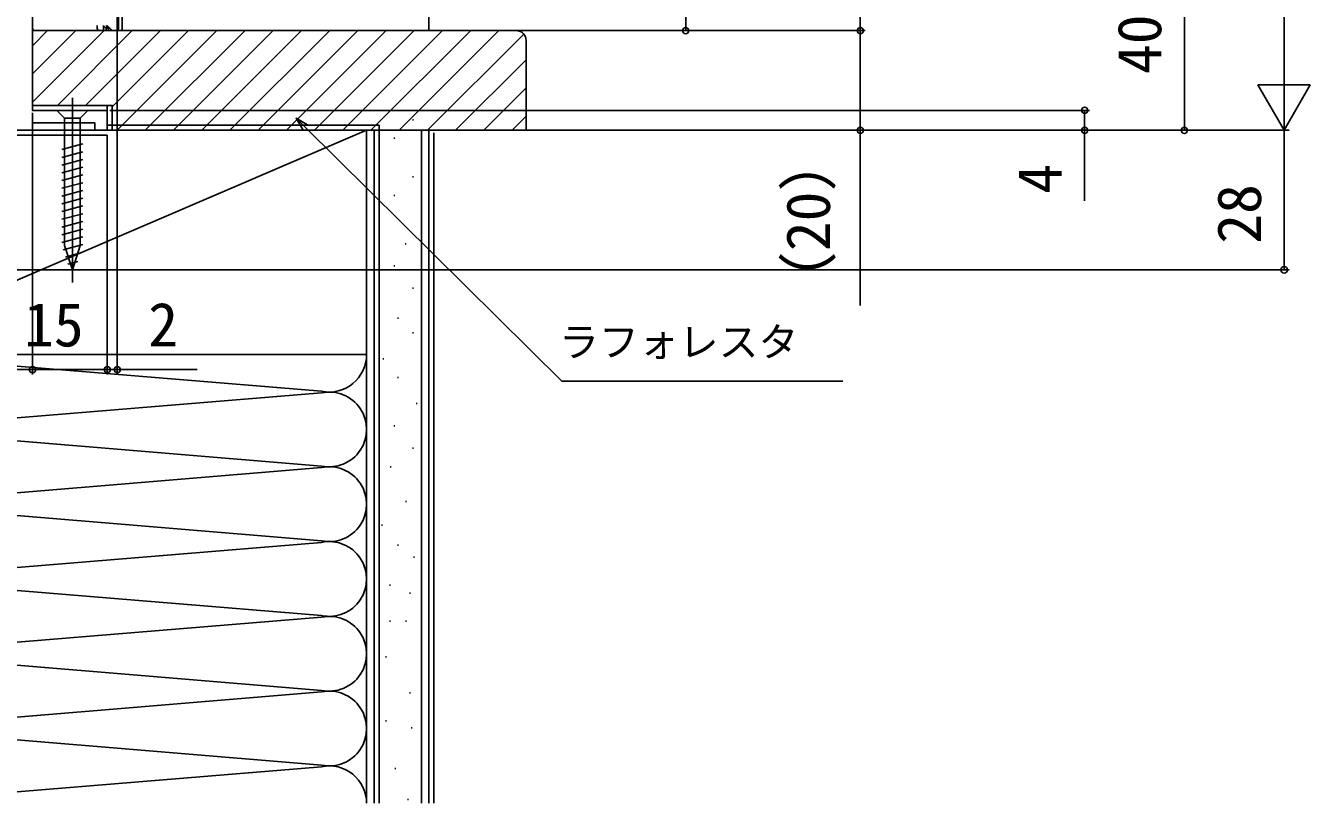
# Model space of a CAD drawing. Units: millimetres, scale not verified. Extents: x -525 to 525, y -783 to 778.
# Drawn here: x -326.4 to -68.8, y -67.7 to 88.3 of the extents above; entities that cross this region are included whole.
import ezdxf
from ezdxf.enums import TextEntityAlignment as Align

# ---------------------------------------------------------------- set-up
doc = ezdxf.new("R2010")
doc.units = ezdxf.units.MM
doc.header["$LTSCALE"] = 4
for name, color, linetype in [('0-3_YKK_11', 7, 'Continuous'), ('0-4_YKK_11E', 7, 'Continuous'), ('0-5_YKK_12', 2, 'Continuous'), ('0-6_YKK_13', 4, 'Continuous'), ('0-8_YKK_D', 6, 'Continuous'), ('0-A_YSS_K', 3, 'Continuous'), ('0-B_YSS_KE', 3, 'Continuous')]:
    doc.layers.add(name, color=color, linetype=linetype)
doc.styles.add('ＭＳ ゴシック', font='')
doc.styles.get('ＭＳ ゴシック').set_extended_font_data('MS Gothic')

msp = doc.modelspace()

# ---------------------------------------------------------------- linework, layer by layer
at = {"layer": '0-3_YKK_11'}
msp.add_lwpolyline([(-439, 67.3), (-378.4, 67.3), (-378.4, 39.3), (-375, 39.3), (-375, 41.2), (-375.5, 41.7), (-376, 42.2), (-376, 67.3), (-325, 67.3), (-325, 68.8), (-312.5, 68.8), (-312.5, 67.3), (-310, 67.3), (-310, 71.3), (-325, 71.3), (-325, 123.3), (-326.8, 123.3), (-326.8, 121.3), (-335, 121.3), (-335, 118)], dxfattribs=at)
at = {"layer": '0-4_YKK_11E'}
msp.add_lwpolyline([(-308.031, 122.3), (-308.031, 87.3), (-309.031, 87.3), (-310.031, 88.3)], dxfattribs=at)
at = {"layer": '0-5_YKK_12'}
msp.add_line((-310, 72.3), (-310, 70.8), dxfattribs=at)
at = {"layer": '0-6_YKK_13'}
for p, q in [((-307.731, 87.8), (-307.731, 122.1)), ((-307, 93.3), (-307, 87.8)), ((-325, 88.3), (-325, 87.8)), ((-312.031, 88.3), (-312.031, 87.8)), ((-310.782, 88.3), (-310.755, 88.274)), ((-310.256, 87.8), (-309.731, 87.8)), ((-310.256, 87.3), (-310.256, 87.8)), ((-309.731, 87.8), (-310.031, 88.1)), ((-324.5, 87.3), (-307.5, 87.3)), ((-311.531, 87.3), (-310.755, 87.3)), ((-310.256, 87.3), (-309.731, 87.3)), ((-317, 73.8), (-317, 36.8)), ((-318.55, 69.75), (-318.55, 44.216)), ((-313.9, 71.3), (-315.45, 69.75)), ((-315.45, 69.75), (-315.45, 44.216)), ((-314.9, 64.555), (-319.1, 63.429)), ((-314.9, 63.002), (-319.1, 61.877)), ((-314.9, 61.449), (-319.1, 60.324)), ((-314.9, 59.896), (-319.1, 58.771)), ((-314.9, 58.343), (-319.1, 57.218)), ((-314.9, 56.79), (-319.1, 55.665)), ((-314.9, 55.237), (-319.1, 54.112)), ((-314.9, 53.684), (-319.1, 52.559)), ((-314.9, 52.131), (-319.1, 51.006)), ((-314.9, 50.579), (-319.1, 49.453)), ((-314.9, 49.026), (-319.1, 47.9)), ((-314.9, 47.473), (-319.1, 46.347)), ((-314.9, 45.92), (-319.1, 44.794)), ((-314.9, 44.367), (-318.842, 43.311)), ((-317, 39.3), (-318.55, 44.216)), ((-317, 39.3), (-318.55, 44.216)), ((-317, 39.3), (-315.45, 44.216)), ((-315.354, 42.692), (-318.39, 41.879)), ((-315.889, 40.996), (-317.939, 40.447))]:
    msp.add_line(p, q, dxfattribs=at)
for points in [[(-310.755, 88.274), (-310.755, 87.3), (-310.256, 87.3)], [(-310.031, 88.1), (-310.031, 88.074), (-310.257, 88.3)], [(-309.731, 87.8), (-309.731, 87.3), (-308.231, 87.3)], [(-313.9, 71.3), (-320.1, 71.3), (-318.55, 69.75), (-315.45, 69.75)]]:
    msp.add_lwpolyline(points, dxfattribs=at)
for centre, start, end in [((-324.5, 87.8), 180, 270), ((-311.531, 87.8), 180, 270), ((-308.231, 87.8), 270, 0), ((-307.5, 87.8), 270, 0)]:
    msp.add_arc(centre, 0.5, start, end, dxfattribs=at)
msp.add_ellipse((-310.755, 88.3), major_axis=(-0.5, 0.5), ratio=0.026186, start_param=1.5969763, end_param=3.1154127, dxfattribs=at)
at = {"layer": '0-8_YKK_D'}
for p, q in [((-74, 406.8), (-74, 77.8)), ((-159, 394.8), (-159, 87.3)), ((-94, 67.3), (-94, 107.3)), ((-323, 87.3), (-158, 87.3)), ((-308.686, 87.3), (-193, 87.3)), ((-308.086, 87.3), (-158, 87.3)), ((-308, 87.3), (-308, 18.3)), ((-74, 67.3), (-74, 85.487)), ((-74, 67.3), (-79.25, 76.393)), ((-68.75, 76.393), (-79.25, 76.393)), ((-74, 67.3), (-68.75, 76.393)), ((-325, 70.8), (-325, 18.3)), ((-325, 70.8), (-325, 18.3)), ((-309.5, 71.3), (-113, 71.3)), ((-310.25, 67.3), (-158, 67.3)), ((-309.5, 67.3), (-113, 67.3)), ((-309, 67.3), (-73, 67.3)), ((-308, 67.3), (-73, 67.3)), ((-307, 67.3), (-93, 67.3)), ((-74, 67.3), (-74, 39.3)), ((-310, 66.3), (-310, 18.3)), ((-310, 65.3), (-310, 18.3)), ((-374, 39.3), (-73, 39.3)), ((-375, 19.3), (-325, 19.3)), ((-325, 19.3), (-310, 19.3)), ((-310, 19.3), (-312.55, 19.3)), ((-310, 19.3), (-308, 19.3)), ((-308, 19.3), (-291.945, 19.3))]:
    msp.add_line(p, q, dxfattribs=at)
for points in [[(-194, 87.3), (-194, 122.3), (-194, 162.327)], [(-159, 87.3), (-159, 67.3), (-159, 32.182)], [(-270.8, 67.43), (-272.131, 69.709), (-269.839, 68.401)], [(-272.131, 69.709), (-270.319, 67.915), (-218.869, 16.971), (-162.505, 16.971)], [(-114, 71.3), (-114, 67.3), (-114, 53.182)]]:
    msp.add_lwpolyline(points, dxfattribs=at)
for centre in [(-194, 87.3), (-159, 87.3), (-159, 87.3), (-114, 71.3), (-159, 67.3), (-114, 67.3), (-94, 67.3), (-74, 39.3), (-325, 19.3), (-325, 19.3), (-310, 19.3), (-310, 19.3), (-308, 19.3)]:
    msp.add_circle(centre, 0.637, dxfattribs=at)
at = {"layer": '0-A_YSS_K'}
for p, q in [((-245.5, 229.3), (-245.5, 87.3)), ((-325, 84.271), (-321.97, 87.3)), ((-325, 78.614), (-316.313, 87.3)), ((-325, 72.957), (-310.657, 87.3)), ((-320, 72.3), (-305, 87.3)), ((-314.343, 72.3), (-299.343, 87.3)), ((-309, 71.986), (-293.686, 87.3)), ((-308.029, 67.3), (-288.029, 87.3)), ((-302.372, 67.3), (-282.372, 87.3)), ((-296.716, 67.3), (-276.716, 87.3)), ((-291.059, 67.3), (-271.059, 87.3)), ((-285.402, 67.3), (-265.402, 87.3)), ((-279.745, 67.3), (-259.745, 87.3)), ((-274.088, 67.3), (-254.088, 87.3)), ((-268.431, 67.3), (-248.431, 87.3)), ((-262.774, 67.3), (-242.774, 87.3)), ((-257.118, 67.3), (-237.118, 87.3)), ((-251.461, 67.3), (-231.461, 87.3)), ((-245.804, 67.3), (-226.491, 86.613)), ((-240.147, 67.3), (-226, 81.447)), ((-234.49, 67.3), (-226, 75.79)), ((-228.833, 67.3), (-226, 70.133)), ((-363, 22.3), (-258, 67.3)), ((-256.5, 67.3), (-256.5, -67.7)), ((-248.801, 69.421), (-248.601, 69.421)), ((-247, 67.3), (-247, -67.7)), ((-252.531, 65.691), (-252.331, 65.691)), ((-244.5, -67.7), (-244.5, 66.801)), ((-255.514, 60.97), (-255.314, 60.97)), ((-248.801, 57.986), (-248.601, 57.986)), ((-252.531, 54.256), (-252.331, 54.256)), ((-255.514, 49.034), (-255.314, 49.034)), ((-250.293, 44.558), (-250.093, 44.558)), ((-252.531, 40.082), (-252.331, 40.082)), ((-248.801, 35.606), (-248.601, 35.606)), ((-255.514, 32.622), (-255.314, 32.622)), ((-251.785, 29.638), (-251.585, 29.638)), ((-248.801, 26.654), (-248.601, 26.654)), ((-353.968, 22.142), (-267.031, 14.958)), ((-258, -41.423), (-258, 22.3)), ((-254.768, 21.432), (-254.568, 21.432)), ((-251.785, 17.703), (-251.585, 17.703)), ((-353.968, 7.458), (-267.031, 14.642)), ((-248.055, 12.481), (-247.855, 12.481)), ((-252.531, 8.005), (-252.331, 8.005)), ((-267.031, -0.042), (-353.968, 7.142)), ((-248.801, 3.529), (-248.601, 3.529)), ((-353.968, -7.542), (-267.031, -0.358)), ((-253.277, -0.201), (-253.077, -0.201)), ((-250.217, -7.132), (-250.017, -7.132)), ((-353.968, -7.858), (-267.031, -15.042)), ((-255.019, -11.934), (-254.819, -11.934)), ((-267.031, -15.358), (-353.968, -22.542)), ((-251.817, -15.935), (-251.617, -15.935)), ((-248.616, -18.336), (-248.416, -18.336)), ((-353.968, -22.858), (-267.031, -30.042)), ((-253.418, -23.939), (-253.218, -23.939)), ((-249.417, -25.539), (-249.217, -25.539)), ((-267.031, -30.358), (-353.968, -37.542)), ((-253.418, -31.141), (-253.218, -31.141)), ((-250.217, -31.141), (-250.017, -31.141)), ((-267.031, -45.042), (-353.968, -37.858)), ((-254.218, -38.344), (-254.018, -38.344)), ((-353.968, -52.542), (-267.031, -45.358)), ((-249.417, -45.547), (-249.217, -45.547)), ((-254.218, -51.149), (-254.018, -51.149)), ((-353.968, -52.858), (-267.031, -60.042)), ((-249.083, -52.573), (-248.883, -52.573)), ((-267.031, -60.358), (-353.968, -67.542)), ((-252.359, -60.683), (-252.159, -60.683)), ((-249.765, -66.91), (-249.565, -66.91))]:
    msp.add_line(p, q, dxfattribs=at)
for centre, start, end in [((-265.5, 22.3), 258.21646, 0), ((-265.5, 7.3), 258.21646, 101.78354), ((-265.5, -7.7), 258.21646, 101.78354), ((-265.5, -22.7), 258.21646, 101.78354), ((-265.5, -37.7), 258.21646, 101.78354), ((-265.5, -52.7), 258.21646, 101.78354), ((-265.5, -67.7), 359.99997, 101.78354)]:
    msp.add_arc(centre, 7.5, start, end, dxfattribs=at)
at = {"layer": '0-B_YSS_KE'}
for p, q in [((-255.5, 68.3), (-310, 68.3)), ((-258, -67.7), (-258, 67.3)), ((-255.5, 68.3), (-255.5, -67.7)), ((-363, 22.3), (-258, 22.3))]:
    msp.add_line(p, q, dxfattribs=at)
for points in [[(-228, 87.3), (-325, 87.3), (-325, 72.3), (-309, 72.3), (-309, 67.3), (-226, 67.3), (-226, 85.3)], [(-258, 22.3), (-258, 67.3), (-363, 67.3), (-363, 22.3)], [(-245.5, -67.7), (-245.5, 67.3), (-258, 67.3)], [(-374, -67.7), (-374, 66.3), (-310, 66.3)]]:
    msp.add_lwpolyline(points, dxfattribs=at)
msp.add_arc((-228, 85.3), 2, 0.00001, 89.99999, dxfattribs=at)

# ---------------------------------------------------------------- texts
at = {"layer": '0-8_YKK_D', "style": 'ＭＳ ゴシック'}
for s, p in [('40', (-96, 78.573)), ('4', (-116, 54.568)), ('（20）', (-162.432, 31.045)), ('28', (-76, 44.539))]:
    msp.add_text(s, height=8.798, rotation=90, dxfattribs=at).set_placement(p, align=Align.BOTTOM_LEFT)
for s, height, p in [('15', 8.798, (-326.704, 21.3)), ('2', 8.798, (-301.786, 21.3)), ('ラフォレスタ', 5.865, (-219.414, 20.158))]:
    msp.add_text(s, height=height, dxfattribs=at).set_placement(p, align=Align.BOTTOM_LEFT)

doc.saveas('drawing.dxf')
